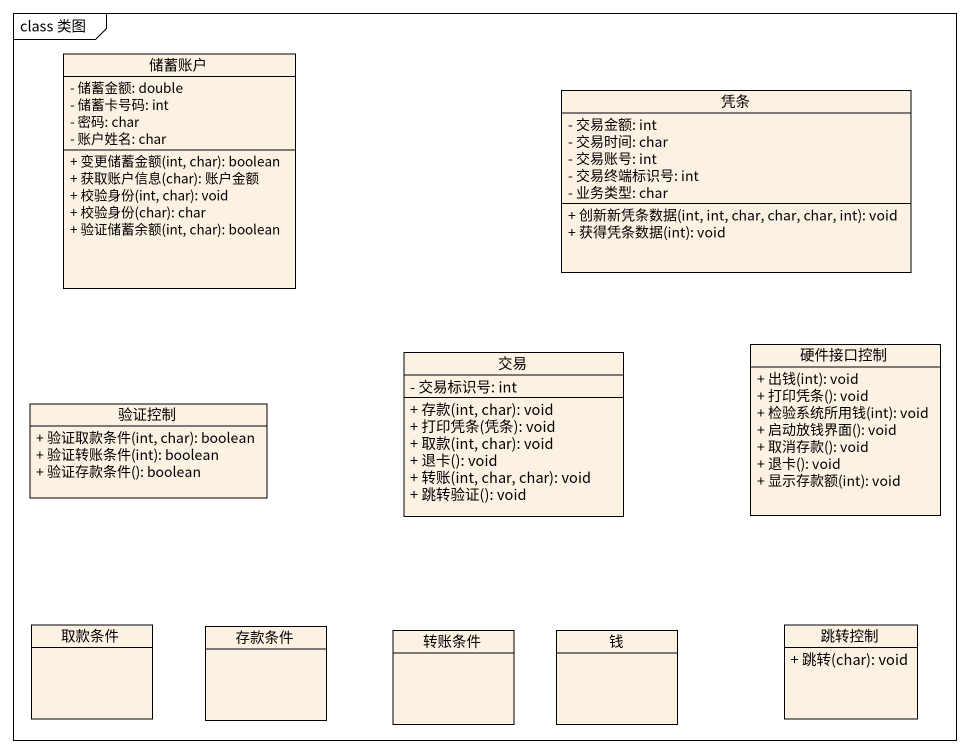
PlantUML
@startuml
mainframe class 类图
hide circle
hide empty members
skinparam classAttributeIconSize 0
class 储蓄账户 #FCF2E3 {
  - 储蓄金额: double
  - 储蓄卡号码: int
  - 密码: char
  - 账户姓名: char
  + 变更储蓄金额(int, char): boolean
  + 获取账户信息(char): 账户金额
  + 校验身份(int, char): void
  + 校验身份(char): char
  + 验证储蓄余额(int, char): boolean
}
class 凭条 #FCF2E3 {
  - 交易金额: int
  - 交易时间: char
  - 交易账号: int
  - 交易终端标识号: int
  - 业务类型: char
  + 创新新凭条数据(int, int, char, char, char, int): void
  + 获得凭条数据(int): void
}
class 交易 #FCF2E3 {
  - 交易标识号: int
  + 存款(int, char): void
  + 打印凭条(凭条): void
  + 取款(int, char): void
  + 退卡(): void
  + 转账(int, char, char): void
  + 跳转验证(): void
}
class 硬件接口控制 #FCF2E3 {
  + 出钱(int): void
  + 打印凭条(): void
  + 检验系统所用钱(int): void
  + 启动放钱界面(): void
  + 取消存款(): void
  + 退卡(): void
  + 显示存款额(int): void
}
class 验证控制 #FCF2E3 {
  + 验证取款条件(int, char): boolean
  + 验证转账条件(int): boolean
  + 验证存款条件(): boolean
}
class 取款条件 #FCF2E3
class 存款条件 #FCF2E3
class 转账条件 #FCF2E3
class 钱 #FCF2E3
class 跳转控制 #FCF2E3 {
  + 跳转(char): void
}
@enduml
